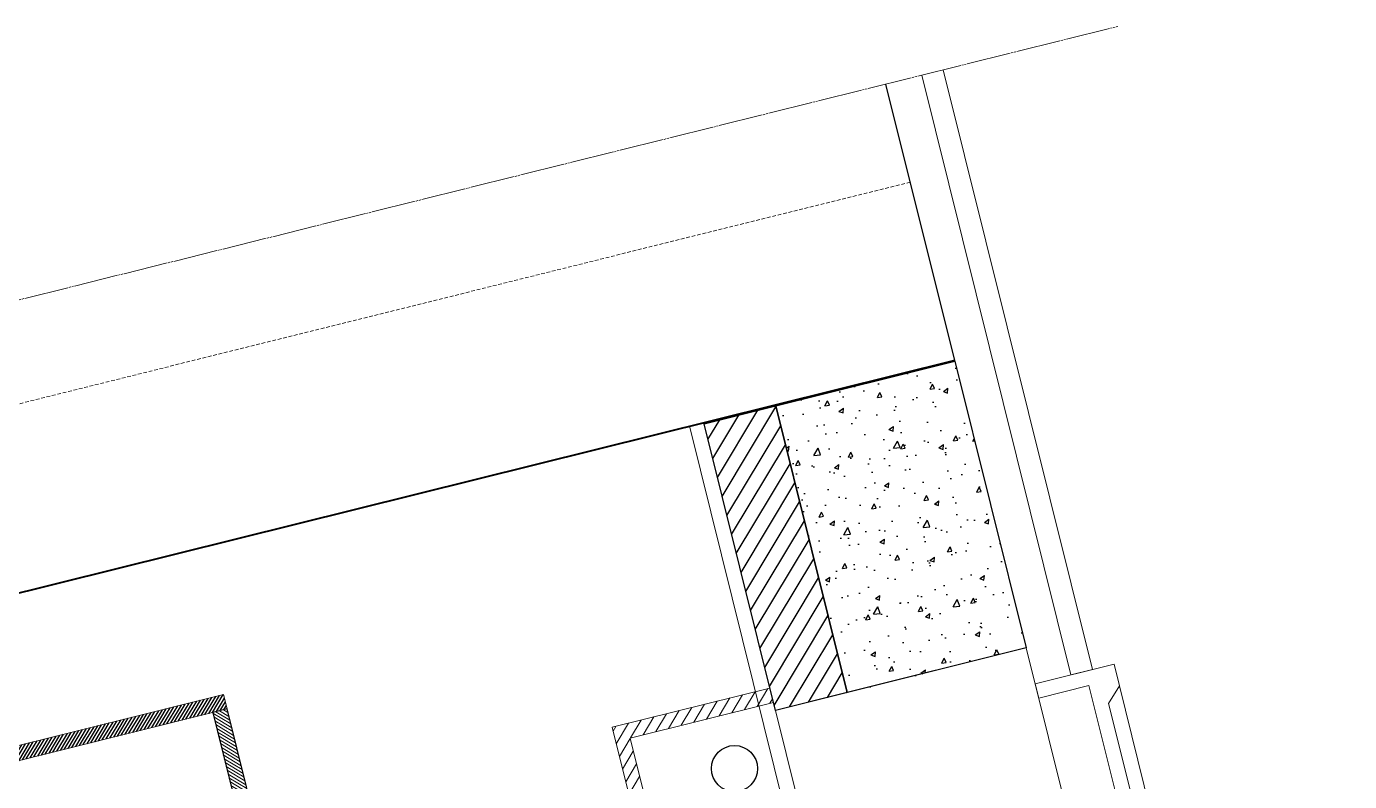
# Model space of a CAD drawing. Header units: inches. Extents: x 122939 to 389145, y 29603 to 574065.
# Drawn here: x 328518 to 330309, y 506390 to 507412 of the extents above; entities that cross this region are included whole.
import ezdxf

# ---------------------------------------------------------------- set-up
doc = ezdxf.new("R2010")
doc.units = ezdxf.units.IN
doc.header["$MEASUREMENT"] = 0
for name, pattern in [('DASHED', [0.75, 0.5, -0.25]), ('HIDDEN', [0.375, 0.25, -0.125]), ('PHANTOM-Z', [69.2, 60, -1.4, 2.5, -1.4, 2.5, -1.4])]:
    doc.linetypes.add(name, pattern=pattern)
for name, color, linetype in [('8', 8, 'Continuous'), ('A-Hidden', 8, 'HIDDEN'), ('A-WALL', 7, 'Continuous'), ('Calliper_wall hatch_CHB', 8, 'Continuous'), ('CQ Wall hatch_CHB', 8, 'Continuous'), ('gypsum', 31, 'Continuous')]:
    doc.layers.add(name, color=color, linetype=linetype)
for name, color, linetype, lineweight in [('a-cut', 30, 'PHANTOM-Z', 18), ('A-FLOR-SLAB', 7, 'Continuous', 40), ('A-RNDR-CONC', 2, 'Continuous', 18), ('A-RNDR-PLST', 1, 'Continuous', 9), ('A-RNDR-PT36', 253, 'Continuous', 20), ('A-WALL-STON', 4, 'Continuous', 18), ('GRC', 41, 'Continuous', 0), ('GRC Hatch', 253, 'Continuous', 0)]:
    doc.layers.add(name, color=color, linetype=linetype, lineweight=lineweight)

# ---------------------------------------------------------------- blocks, each defined once
blk = doc.blocks.new('half')
at = {"layer": 'GRC Hatch', "lineweight": 0, "ltscale": 5}
h = blk.add_hatch(dxfattribs=at)
h.set_pattern_fill('ANSI31', color=256, scale=30)
h.set_pattern_definition([(135, (111029.2882, -6e-11), (2.65165043, 2.65165043), [])])
h.paths.add_polyline_path([(60617, 11176.5), (60617, 11196.5), (60586.2, 11196.5), (60586.2, 11466.5), (60566.2, 11466.5), (60566.2, 11156.5), (60586.2, 11156.5), (60586.2, 11176.5)])
edge = h.paths.add_edge_path()
edge.add_line((60466.2, 11316.5), (60466.2, 11296.5))
edge.add_arc((60453.7, 11261.1), 37.5, 0.5662, 70.5092, ccw=False)
edge.add_arc((60527, 11261.8), 35.8, 180.5344, 260.6682)
edge.add_line((60521.2, 11226.5), (60521.2, 11206.5))
edge.add_line((60521.2, 11206.5), (60546.2, 11206.5))
edge.add_line((60546.2, 11206.5), (60546.2, 11166.5))
edge.add_line((60546.2, 11166.5), (60566.2, 11166.5))
edge.add_line((60566.2, 11166.5), (60566.2, 11226.5))
edge.add_line((60566.2, 11226.5), (60546.2, 11226.5))
edge.add_line((60546.2, 11226.5), (60486.2, 11316.5))
edge.add_line((60486.2, 11316.5), (60466.2, 11316.5))
at = {"layer": 'gypsum', "ltscale": 5, "elevation": 0}
blk.add_lwpolyline([(60617, 11176.5), (60617, 11196.5), (60586.2, 11196.5), (60586.2, 11466.5), (60566.2, 11466.5), (60566.2, 11156.5), (60586.2, 11156.5), (60586.2, 11176.5), (60617, 11176.5)], dxfattribs=at)
blk.add_lwpolyline([(60466.2, 11316.5), (60466.2, 11296.5, -0.315025), (60491.2, 11261.5, 0.364631), (60521.2, 11226.5), (60521.2, 11206.5), (60546.2, 11206.5), (60546.2, 11166.5), (60566.2, 11166.5), (60566.2, 11226.5), (60546.2, 11226.5), (60486.2, 11316.5)], format="xyb", close=True, dxfattribs=at)
blk = doc.blocks.new('CEIL001')
at = {"layer": '8'}
h = blk.add_hatch(dxfattribs=at)
h.set_pattern_fill('ANSI31', color=256, scale=30, style=0)
h.set_pattern_definition([(45, (-522834.697, -8484.2517), (-2.65165043, 2.65165043), [])])
h.paths.add_polyline_path([(2890.1, -20), (2890.1, 0), (5820.2, 0), (5820.2, -20)])
at = {"layer": 'GRC Hatch'}
h = blk.add_hatch(dxfattribs=at)
h.set_pattern_fill('ANSI31', color=256, scale=100, angle=-13.9714)
h.set_pattern_definition([(45, (-93499.426, -30431.668), (-8.8388348, 8.8388348), [])])
h.paths.add_polyline_path([(6320.1, -570), (6320.1, -170), (6540.1, -170), (6540.1, -190), (6340.1, -190), (6340.1, -570)])
at = {"layer": 'GRC'}
blk.add_lwpolyline([(2890.1, -20), (2890.1, 0), (5820.2, 0), (5820.2, -20)], close=True, dxfattribs=at)
at = {"layer": 'GRC', "elevation": 0}
blk.add_lwpolyline([(6320.1, -570), (6320.1, -170), (6540.1, -170), (6540.1, -190), (6340.1, -190), (6340.1, -570)], close=True, dxfattribs=at)
blk.add_blockref('half', (-54766, -11486.5, 0))
blk = doc.blocks.new('sec ciur')
at = {"layer": '8'}
blk.add_circle((1.7, -108.8, 0), 31.2, dxfattribs=at)

msp = doc.modelspace()

# ---------------------------------------------------------------- hatches: boundary and pattern name
at = {"layer": 'Calliper_wall hatch_CHB'}
h = msp.add_hatch(dxfattribs=at)
h.set_pattern_fill('AR-CONC', color=256, scale=10, style=0)
h.set_pattern_definition([(63.971423, (239428.6, 454374.035), (71.11917, 11.22781), [7.5, -82.5]), (8.97142, (239428.6, 454374.035), (-31.625426, 69.643965), [6, -66]), (114.42287, (239434.525, 454374.97), (39.493744, 80.871776), [6.37402, -70.11421]), (60.15562, (239423.77, 454393.44), (107.5631, 9.70499), [11.25, -123.75]), (110.60706, (239432.73, 454394.25), (67.1822, 117.09634), [9.56103, -105.17138]), (5.15559, (239423.77, 454393.44), (67.1822, 117.09634), [9, -99]), (34.971423, (239434.68, 454391.005), (67.645578, -24.659192), [7.5, -82.5]), (339.97142, (239434.68, 454391.005), (6.103844, 76.244295), [6, -66]), (85.42287, (239440.32, 454388.95), (73.74942, 51.5851), [6.37402, -70.11421]), (51.471423, (239428.598, 454374.035), (-6.857308, 32.598146), [0, -65.2, 0, -67, 0, -66.25]), (21.471423, (239428.598, 454374.035), (16.006101, 44.62585), [0, -38.2, 0, -63.7, 0, -25.25]), (341.471423, (239406.958, 454368.65), (52.347558, 10.6997366), [0, -25, 0, -78, 0, -103.5]), (331.471423, (239397.254, 454366.236), (54.17642, 23.794676), [0, -32.5, 0, -51.8, 0, -73.5])])
h.paths.add_polyline_path([(329532.382, 506898.224), (329774.986, 506958.583), (329871.561, 506570.417), (329628.957, 506510.057)])
at = {"layer": 'CQ Wall hatch_CHB'}
h = msp.add_hatch(dxfattribs=at)
h.set_pattern_fill('ANSI31', color=8, scale=150, angle=180)
h.set_pattern_definition([(238.971423, (239428.598, 454374.035), (16.0670684, -9.6649787), [])])
h.paths.add_polyline_path([(329628.957, 506510.057), (329531.916, 506485.913), (329435.341, 506874.08), (329532.382, 506898.224)])

# ---------------------------------------------------------------- linework, layer by layer
at = {"elevation": 0}
msp.add_lwpolyline([(329532.382, 506898.224), (329774.986, 506958.583), (329871.561, 506570.417), (329628.957, 506510.057)], close=True, dxfattribs=at)
at = {"layer": 'a-cut'}
msp.add_line((321464.836, 505289.496, 0), (329995.659, 507411.95, 0), dxfattribs=at)
at = {"layer": 'A-FLOR-SLAB'}
msp.add_line((329774.705, 506959.712, 0), (322011.375, 505028.209, 0), dxfattribs=at)
at = {"layer": 'A-Hidden', "linetype": 'DASHED', "lineweight": 0, "ltscale": 10}
msp.add_line((329714.627, 507201.187, 0), (321951.297, 505269.684, 0), dxfattribs=at)
at = {"layer": 'A-RNDR-CONC', "elevation": 0}
msp.add_lwpolyline([(329871.561, 506570.417), (329531.916, 506485.913), (329604.347, 506194.789), (329701.389, 506218.932), (329689.317, 506267.453), (329931.921, 506327.813)], close=True, dxfattribs=at)
at = {"layer": 'A-RNDR-PLST', "color": 1, "ltscale": 0.03}
msp.add_line((329415.932, 506869.251, 0), (329589.768, 506170.551, 0), dxfattribs=at)
at = {"layer": 'A-RNDR-PT36'}
msp.add_line((329997.622, 506519.342, 0), (330043.495, 506334.962, 0), dxfattribs=at)
at = {"layer": 'A-WALL'}
msp.add_line((329774.705, 506959.712, 0), (329681.628, 507333.82, 0), dxfattribs=at)
at = {"layer": 'A-WALL', "elevation": 0}
msp.add_lwpolyline([(329628.957, 506510.057), (329531.916, 506485.913), (329435.341, 506874.08), (329532.382, 506898.224)], close=True, dxfattribs=at)
at = {"layer": 'A-WALL-STON', "elevation": 0}
msp.add_lwpolyline([(329759.261, 507353.135), (329961.267, 506541.211), (329932.154, 506533.968), (329730.149, 507345.892)], dxfattribs=at)
msp.add_lwpolyline([(329990.379, 506548.454), (329883.633, 506521.896), (329888.462, 506502.488), (329956.391, 506519.388), (330007.093, 506315.601), (329701.412, 506239.548), (329706.241, 506220.14), (330050.739, 506305.85), (330043.495, 506334.962), (330019.258, 506349.542), (329983.043, 506495.105), (329997.622, 506519.342)], close=True, dxfattribs=at)
at = {"layer": 'GRC'}
msp.add_line((330309.253, 503278.711, 0), (329415.932, 506869.251, 0), dxfattribs=at)

# ---------------------------------------------------------------- block references
at = {"layer": 'GRC', "rotation": 13.9714232829857}
msp.add_blockref('CEIL001', (323136.745, 505102.102, -0.001), dxfattribs=at)
at = {"layer": 'gypsum', "rotation": 13.97142328298569}
msp.add_blockref('sec ciur', (329448.696, 506512.295, -0.001), dxfattribs=at)

doc.saveas('drawing.dxf')
